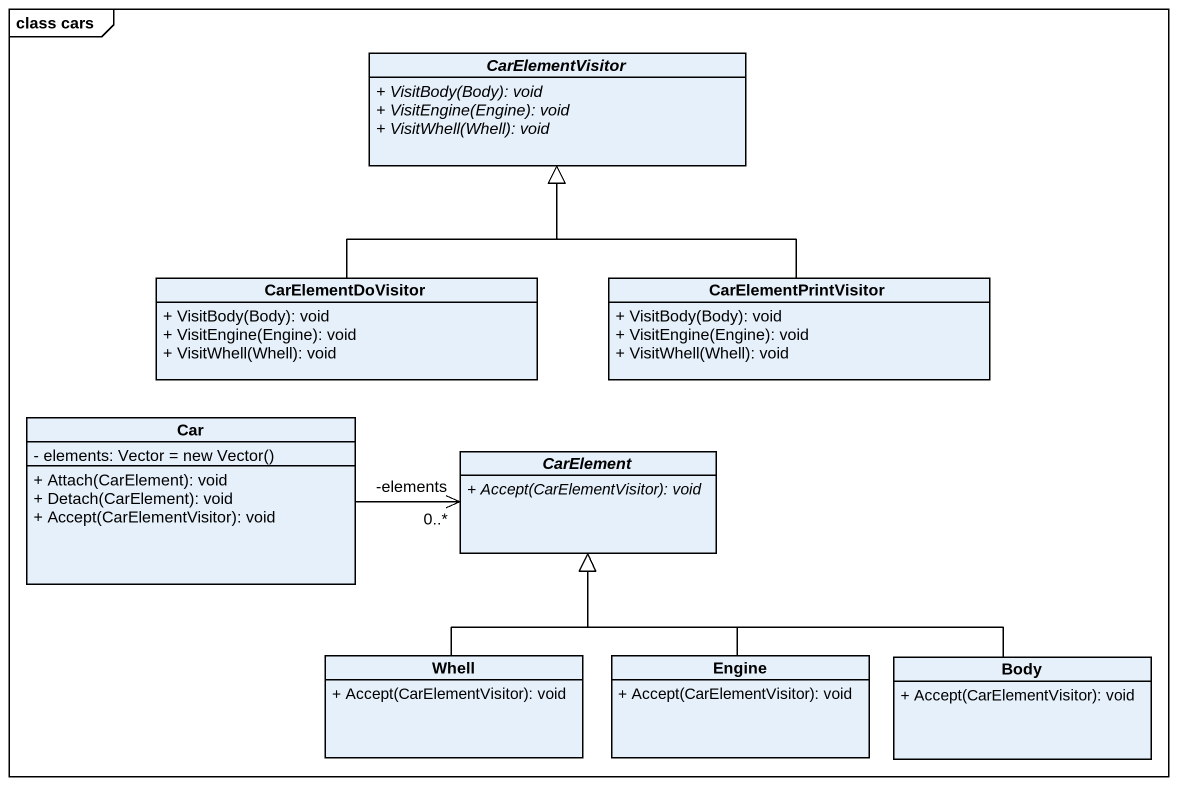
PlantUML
@startuml
mainframe class cars
hide circle
hide empty members
skinparam classAttributeIconSize 0
abstract class CarElementVisitor {
  {abstract} + VisitBody(Body): void
  {abstract} + VisitEngine(Engine): void
  {abstract} + VisitWhell(Whell): void
}
class CarElementDoVisitor {
  + VisitBody(Body): void
  + VisitEngine(Engine): void
  + VisitWhell(Whell): void
}
class CarElementPrintVisitor {
  + VisitBody(Body): void
  + VisitEngine(Engine): void
  + VisitWhell(Whell): void
}
class Car {
  {field} - elements: Vector = new Vector()
  + Attach(CarElement): void
  + Detach(CarElement): void
  + Accept(CarElementVisitor): void
}
abstract class CarElement {
  {abstract} + Accept(CarElementVisitor): void
}
class Whell {
  + Accept(CarElementVisitor): void
}
class Engine {
  + Accept(CarElementVisitor): void
}
class Body {
  + Accept(CarElementVisitor): void
}
CarElementDoVisitor -up-|> CarElementVisitor
CarElementPrintVisitor -up-|> CarElementVisitor
Car -right-> "-elements\n0..*" CarElement
Whell -up-|> CarElement
Engine -up-|> CarElement
Body -left-|> CarElement
@enduml
